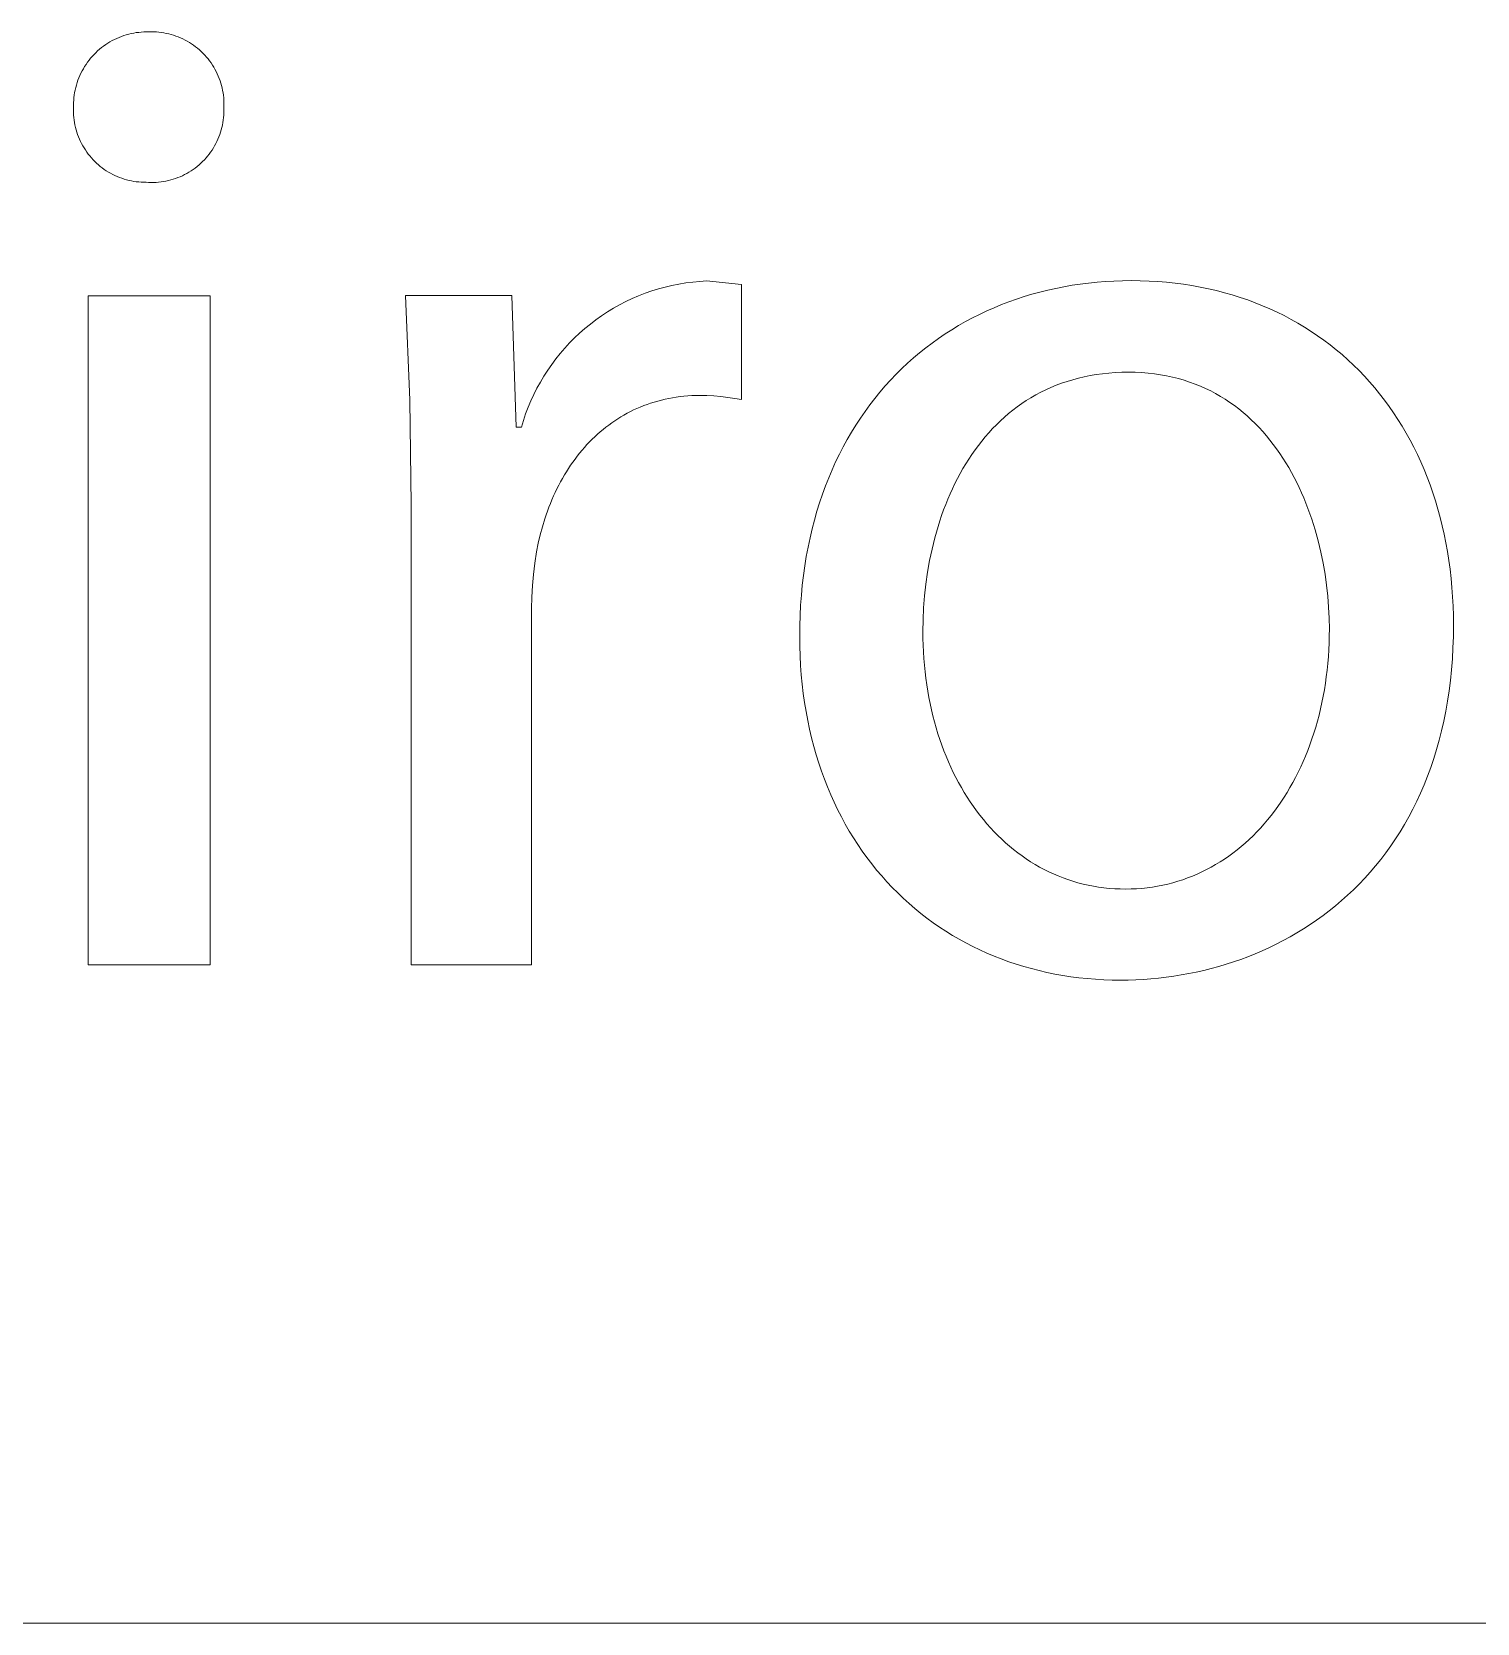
# Model space of a CAD drawing. Header units: millimetres. Extents: x -1893 to 2799, y -925 to 2353.
# Drawn here: x 1860.5 to 1909.6, y -924.6 to -870.6 of the extents above; entities that cross this region are included whole.
import ezdxf

# ---------------------------------------------------------------- set-up
doc = ezdxf.new("R2010")
doc.units = ezdxf.units.MM
doc.header["$MEASUREMENT"] = 0
doc.layers.add('Domyślny', color=7, linetype='Continuous', true_color=0x000000)

msp = doc.modelspace()

# ---------------------------------------------------------------- linework, layer by layer
at = {"layer": 'Domyślny', "color": 18, "lineweight": 15, "true_color": 0x000000}
for p, q in [((1862.958, -871.052), (1863.029, -871.002)), ((1863.029, -871.002), (1863.101, -870.955)), ((1863.101, -870.955), (1863.175, -870.91)), ((1863.175, -870.91), (1863.251, -870.868)), ((1863.251, -870.868), (1863.328, -870.828)), ((1863.328, -870.828), (1863.406, -870.791)), ((1863.406, -870.791), (1863.486, -870.757)), ((1863.486, -870.757), (1863.566, -870.725)), ((1863.566, -870.725), (1863.648, -870.696)), ((1863.648, -870.696), (1863.731, -870.67)), ((1863.731, -870.67), (1863.814, -870.647)), ((1863.814, -870.647), (1863.898, -870.627)), ((1863.898, -870.627), (1863.983, -870.61)), ((1863.983, -870.61), (1864.068, -870.596)), ((1864.068, -870.596), (1864.154, -870.585)), ((1864.154, -870.585), (1864.24, -870.576)), ((1864.24, -870.576), (1864.327, -870.571)), ((1864.327, -870.571), (1864.413, -870.569)), ((1864.413, -870.569), (1864.5, -870.569)), ((1864.5, -870.569), (1864.585, -870.568)), ((1864.585, -870.568), (1864.67, -870.569)), ((1864.67, -870.569), (1864.754, -870.573)), ((1864.754, -870.573), (1864.839, -870.58)), ((1864.839, -870.58), (1864.923, -870.591)), ((1864.923, -870.591), (1865.007, -870.604)), ((1865.007, -870.604), (1865.09, -870.619)), ((1865.09, -870.619), (1865.173, -870.638)), ((1865.173, -870.638), (1865.255, -870.66)), ((1865.255, -870.66), (1865.337, -870.684)), ((1865.337, -870.684), (1865.417, -870.711)), ((1865.417, -870.711), (1865.496, -870.741)), ((1865.496, -870.741), (1865.575, -870.774)), ((1865.575, -870.774), (1865.652, -870.809)), ((1865.652, -870.809), (1865.728, -870.847)), ((1865.728, -870.847), (1865.802, -870.888)), ((1865.802, -870.888), (1865.875, -870.931)), ((1865.875, -870.931), (1865.947, -870.976)), ((1865.947, -870.976), (1866.017, -871.024)), ((1862.411, -871.603), (1862.463, -871.534)), ((1862.463, -871.534), (1862.518, -871.466)), ((1862.518, -871.466), (1862.574, -871.401)), ((1862.574, -871.401), (1862.633, -871.337)), ((1862.633, -871.337), (1862.694, -871.276)), ((1862.694, -871.276), (1862.757, -871.217)), ((1862.757, -871.217), (1862.822, -871.16)), ((1862.822, -871.16), (1862.889, -871.105)), ((1862.889, -871.105), (1862.958, -871.052)), ((1866.017, -871.024), (1866.085, -871.075)), ((1866.085, -871.075), (1866.151, -871.128)), ((1866.151, -871.128), (1866.216, -871.183)), ((1866.216, -871.183), (1866.279, -871.24)), ((1866.279, -871.24), (1866.339, -871.299)), ((1866.339, -871.299), (1866.398, -871.361)), ((1866.398, -871.361), (1866.454, -871.424)), ((1866.454, -871.424), (1866.509, -871.489)), ((1866.509, -871.489), (1866.561, -871.556)), ((1862.119, -872.132), (1862.152, -872.052)), ((1862.152, -872.052), (1862.189, -871.974)), ((1862.189, -871.974), (1862.228, -871.897)), ((1862.228, -871.897), (1862.27, -871.821)), ((1862.27, -871.821), (1862.315, -871.747)), ((1862.315, -871.747), (1862.362, -871.674)), ((1862.362, -871.674), (1862.411, -871.603)), ((1866.561, -871.556), (1866.61, -871.625)), ((1866.61, -871.625), (1866.657, -871.696)), ((1866.657, -871.696), (1866.702, -871.768)), ((1866.702, -871.768), (1866.744, -871.841)), ((1866.744, -871.841), (1866.784, -871.916)), ((1866.784, -871.916), (1866.821, -871.993)), ((1866.821, -871.993), (1866.855, -872.07)), ((1866.855, -872.07), (1866.887, -872.149)), ((1861.961, -872.716), (1861.975, -872.63)), ((1861.975, -872.63), (1861.992, -872.545)), ((1861.992, -872.545), (1862.011, -872.461)), ((1862.011, -872.461), (1862.034, -872.377)), ((1862.034, -872.377), (1862.059, -872.295)), ((1862.059, -872.295), (1862.088, -872.213)), ((1862.088, -872.213), (1862.119, -872.132)), ((1866.887, -872.149), (1866.916, -872.229)), ((1866.916, -872.229), (1866.942, -872.309)), ((1866.942, -872.309), (1866.966, -872.391)), ((1866.966, -872.391), (1866.986, -872.473)), ((1866.986, -872.473), (1867.004, -872.556)), ((1867.004, -872.556), (1867.019, -872.64)), ((1861.936, -873.061), (1861.938, -872.974)), ((1861.938, -873.147), (1861.936, -873.061)), ((1861.936, -873.231), (1861.938, -873.147)), ((1861.938, -872.974), (1861.943, -872.888)), ((1861.943, -872.888), (1861.951, -872.802)), ((1861.951, -872.802), (1861.961, -872.716)), ((1867.019, -872.64), (1867.031, -872.724)), ((1867.031, -872.724), (1867.04, -872.808)), ((1867.04, -872.808), (1867.046, -872.893)), ((1867.046, -872.893), (1867.049, -872.978)), ((1867.049, -873.063), (1867.047, -873.147)), ((1867.047, -873.147), (1867.048, -873.232)), ((1867.049, -872.978), (1867.049, -873.063)), ((1861.937, -873.316), (1861.936, -873.231)), ((1861.941, -873.4), (1861.937, -873.316)), ((1861.948, -873.483), (1861.941, -873.4)), ((1861.958, -873.567), (1861.948, -873.483)), ((1861.971, -873.65), (1861.958, -873.567)), ((1861.986, -873.733), (1861.971, -873.65)), ((1867.013, -873.651), (1866.997, -873.734)), ((1867.026, -873.568), (1867.013, -873.651)), ((1867.036, -873.484), (1867.026, -873.568)), ((1867.043, -873.4), (1867.036, -873.484)), ((1867.047, -873.316), (1867.043, -873.4)), ((1867.048, -873.232), (1867.047, -873.316)), ((1862.005, -873.815), (1861.986, -873.733)), ((1862.026, -873.896), (1862.005, -873.815)), ((1862.05, -873.977), (1862.026, -873.896)), ((1862.077, -874.057), (1862.05, -873.977)), ((1862.107, -874.135), (1862.077, -874.057)), ((1862.139, -874.213), (1862.107, -874.135)), ((1862.174, -874.29), (1862.139, -874.213)), ((1866.845, -874.215), (1866.81, -874.292)), ((1866.877, -874.137), (1866.845, -874.215)), ((1866.907, -874.058), (1866.877, -874.137)), ((1866.934, -873.978), (1866.907, -874.058)), ((1866.958, -873.898), (1866.934, -873.978)), ((1866.979, -873.816), (1866.958, -873.898)), ((1866.997, -873.734), (1866.979, -873.816)), ((1862.211, -874.365), (1862.174, -874.29)), ((1862.251, -874.439), (1862.211, -874.365)), ((1862.294, -874.511), (1862.251, -874.439)), ((1862.339, -874.582), (1862.294, -874.511)), ((1862.387, -874.652), (1862.339, -874.582)), ((1862.437, -874.72), (1862.387, -874.652)), ((1862.489, -874.786), (1862.437, -874.72)), ((1862.543, -874.85), (1862.489, -874.786)), ((1866.494, -874.789), (1866.44, -874.853)), ((1866.547, -874.722), (1866.494, -874.789)), ((1866.597, -874.655), (1866.547, -874.722)), ((1866.644, -874.585), (1866.597, -874.655)), ((1866.689, -874.514), (1866.644, -874.585)), ((1866.732, -874.441), (1866.689, -874.514)), ((1866.772, -874.367), (1866.732, -874.441)), ((1866.81, -874.292), (1866.772, -874.367)), ((1862.6, -874.912), (1862.543, -874.85)), ((1862.659, -874.972), (1862.6, -874.912)), ((1862.719, -875.03), (1862.659, -874.972)), ((1862.782, -875.086), (1862.719, -875.03)), ((1862.847, -875.14), (1862.782, -875.086)), ((1862.913, -875.192), (1862.847, -875.14)), ((1862.982, -875.241), (1862.913, -875.192)), ((1863.051, -875.288), (1862.982, -875.241)), ((1863.123, -875.332), (1863.051, -875.288)), ((1863.196, -875.374), (1863.123, -875.332)), ((1865.931, -875.292), (1865.86, -875.337)), ((1866.001, -875.245), (1865.931, -875.292)), ((1866.069, -875.196), (1866.001, -875.245)), ((1866.136, -875.144), (1866.069, -875.196)), ((1866.201, -875.09), (1866.136, -875.144)), ((1866.263, -875.034), (1866.201, -875.09)), ((1866.324, -874.976), (1866.263, -875.034)), ((1866.383, -874.915), (1866.324, -874.976)), ((1866.44, -874.853), (1866.383, -874.915)), ((1863.27, -875.414), (1863.196, -875.374)), ((1863.346, -875.451), (1863.27, -875.414)), ((1863.423, -875.485), (1863.346, -875.451)), ((1863.501, -875.516), (1863.423, -875.485)), ((1863.58, -875.545), (1863.501, -875.516)), ((1863.66, -875.571), (1863.58, -875.545)), ((1863.741, -875.595), (1863.66, -875.571)), ((1863.822, -875.615), (1863.741, -875.595)), ((1863.904, -875.633), (1863.822, -875.615)), ((1863.987, -875.648), (1863.904, -875.633)), ((1864.07, -875.659), (1863.987, -875.648)), ((1864.154, -875.669), (1864.07, -875.659)), ((1864.238, -875.675), (1864.154, -875.669)), ((1864.322, -875.678), (1864.238, -875.675)), ((1864.406, -875.678), (1864.322, -875.678)), ((1864.49, -875.684), (1864.406, -875.678)), ((1864.575, -875.686), (1864.49, -875.684)), ((1864.659, -875.685), (1864.575, -875.686)), ((1864.743, -875.682), (1864.659, -875.685)), ((1864.827, -875.676), (1864.743, -875.682)), ((1864.911, -875.666), (1864.827, -875.676)), ((1864.994, -875.654), (1864.911, -875.666)), ((1865.077, -875.639), (1864.994, -875.654)), ((1865.16, -875.621), (1865.077, -875.639)), ((1865.241, -875.601), (1865.16, -875.621)), ((1865.322, -875.577), (1865.241, -875.601)), ((1865.402, -875.551), (1865.322, -875.577)), ((1865.481, -875.522), (1865.402, -875.551)), ((1865.56, -875.49), (1865.481, -875.522)), ((1865.637, -875.456), (1865.56, -875.49)), ((1865.712, -875.419), (1865.637, -875.456)), ((1865.787, -875.379), (1865.712, -875.419)), ((1865.86, -875.337), (1865.787, -875.379)), ((1882.507, -879.137), (1882.741, -879.098)), ((1882.741, -879.098), (1882.978, -879.068)), ((1882.978, -879.068), (1883.215, -879.045)), ((1883.215, -879.045), (1883.452, -879.031)), ((1883.452, -879.031), (1884.64, -879.156)), ((1896.149, -879.138), (1896.432, -879.103)), ((1896.432, -879.103), (1896.717, -879.074)), ((1896.717, -879.074), (1897.004, -879.051)), ((1897.004, -879.051), (1897.293, -879.035)), ((1897.293, -879.035), (1897.585, -879.025)), ((1897.585, -879.025), (1897.878, -879.022)), ((1897.878, -879.022), (1898.183, -879.026)), ((1898.183, -879.026), (1898.484, -879.036)), ((1898.484, -879.036), (1898.782, -879.053)), ((1898.782, -879.053), (1899.077, -879.077)), ((1899.077, -879.077), (1899.369, -879.108)), ((1899.369, -879.108), (1899.657, -879.145)), ((1862.438, -879.538), (1866.578, -879.538)), ((1862.438, -902.271), (1862.438, -879.538)), ((1866.578, -879.538), (1866.578, -902.271)), ((1873.365, -883.085), (1873.218, -879.531)), ((1873.218, -879.531), (1876.828, -879.531)), ((1876.828, -879.531), (1876.984, -884)), ((1880.705, -879.734), (1880.92, -879.632)), ((1880.92, -879.632), (1881.138, -879.538)), ((1881.138, -879.538), (1881.36, -879.451)), ((1881.36, -879.451), (1881.585, -879.373)), ((1881.585, -879.373), (1881.812, -879.302)), ((1881.812, -879.302), (1882.042, -879.239)), ((1882.042, -879.239), (1882.273, -879.184)), ((1882.273, -879.184), (1882.507, -879.137)), ((1884.64, -879.156), (1884.64, -883.063)), ((1893.723, -879.739), (1893.981, -879.648)), ((1893.981, -879.648), (1894.242, -879.563)), ((1894.242, -879.563), (1894.506, -879.483)), ((1894.506, -879.483), (1894.773, -879.41)), ((1894.773, -879.41), (1895.043, -879.343)), ((1895.043, -879.343), (1895.316, -879.283)), ((1895.316, -879.283), (1895.591, -879.228)), ((1895.591, -879.228), (1895.869, -879.18)), ((1895.869, -879.18), (1896.149, -879.138)), ((1899.657, -879.145), (1899.942, -879.189)), ((1899.942, -879.189), (1900.224, -879.24)), ((1900.224, -879.24), (1900.502, -879.297)), ((1900.502, -879.297), (1900.776, -879.36)), ((1900.776, -879.36), (1901.047, -879.43)), ((1901.047, -879.43), (1901.314, -879.506)), ((1901.314, -879.506), (1901.578, -879.589)), ((1901.578, -879.589), (1901.837, -879.677)), ((1879.883, -880.214), (1880.082, -880.083)), ((1880.082, -880.083), (1880.285, -879.96)), ((1880.285, -879.96), (1880.493, -879.843)), ((1880.493, -879.843), (1880.705, -879.734)), ((1892.482, -880.288), (1892.724, -880.166)), ((1892.724, -880.166), (1892.968, -880.05)), ((1892.968, -880.05), (1893.217, -879.941)), ((1893.217, -879.941), (1893.468, -879.837)), ((1893.468, -879.837), (1893.723, -879.739)), ((1901.837, -879.677), (1902.093, -879.772)), ((1902.093, -879.772), (1902.345, -879.873)), ((1902.345, -879.873), (1902.593, -879.98)), ((1902.593, -879.98), (1902.837, -880.093)), ((1902.837, -880.093), (1903.077, -880.211)), ((1879.136, -880.804), (1879.315, -880.647)), ((1879.315, -880.647), (1879.499, -880.496)), ((1879.499, -880.496), (1879.689, -880.352)), ((1879.689, -880.352), (1879.883, -880.214)), ((1891.554, -880.833), (1891.78, -880.688)), ((1891.78, -880.688), (1892.01, -880.549)), ((1892.01, -880.549), (1892.244, -880.415)), ((1892.244, -880.415), (1892.482, -880.288)), ((1903.077, -880.211), (1903.312, -880.336)), ((1903.312, -880.336), (1903.544, -880.466)), ((1903.544, -880.466), (1903.772, -880.602)), ((1903.772, -880.602), (1903.995, -880.744)), ((1878.633, -881.311), (1878.795, -881.136)), ((1878.795, -881.136), (1878.963, -880.967)), ((1878.963, -880.967), (1879.136, -880.804)), ((1890.898, -881.303), (1891.113, -881.141)), ((1891.113, -881.141), (1891.331, -880.984)), ((1891.331, -880.984), (1891.554, -880.833)), ((1903.995, -880.744), (1904.214, -880.892)), ((1904.214, -880.892), (1904.428, -881.045)), ((1904.428, -881.045), (1904.638, -881.203)), ((1904.638, -881.203), (1904.844, -881.367)), ((1878.186, -881.867), (1878.329, -881.677)), ((1878.329, -881.677), (1878.478, -881.491)), ((1878.478, -881.491), (1878.633, -881.311)), ((1890.28, -881.825), (1890.482, -881.646)), ((1890.482, -881.646), (1890.688, -881.472)), ((1890.688, -881.472), (1890.898, -881.303)), ((1904.844, -881.367), (1905.045, -881.536)), ((1905.045, -881.536), (1905.242, -881.711)), ((1905.242, -881.711), (1905.434, -881.891)), ((1877.8, -882.468), (1877.922, -882.263)), ((1877.922, -882.263), (1878.051, -882.063)), ((1878.051, -882.063), (1878.186, -881.867)), ((1889.702, -882.398), (1889.89, -882.202)), ((1889.89, -882.202), (1890.083, -882.011)), ((1890.083, -882.011), (1890.28, -881.825)), ((1896.085, -882.334), (1895.89, -882.386)), ((1896.283, -882.287), (1896.085, -882.334)), ((1896.486, -882.246), (1896.283, -882.287)), ((1896.692, -882.212), (1896.486, -882.246)), ((1896.903, -882.183), (1896.692, -882.212)), ((1897.117, -882.161), (1896.903, -882.183)), ((1897.336, -882.144), (1897.117, -882.161)), ((1897.558, -882.135), (1897.336, -882.144)), ((1897.784, -882.131), (1897.558, -882.135)), ((1898.012, -882.135), (1897.784, -882.131)), ((1898.234, -882.145), (1898.012, -882.135)), ((1898.453, -882.163), (1898.234, -882.145)), ((1898.667, -882.187), (1898.453, -882.163)), ((1898.877, -882.218), (1898.667, -882.187)), ((1899.083, -882.255), (1898.877, -882.218)), ((1899.284, -882.299), (1899.083, -882.255)), ((1899.482, -882.348), (1899.284, -882.299)), ((1899.675, -882.404), (1899.482, -882.348)), ((1905.434, -881.891), (1905.621, -882.076)), ((1905.621, -882.076), (1905.804, -882.266)), ((1905.804, -882.266), (1905.981, -882.461)), ((1877.478, -883.105), (1877.578, -882.889)), ((1877.578, -882.889), (1877.685, -882.676)), ((1877.685, -882.676), (1877.8, -882.468)), ((1889.166, -883.021), (1889.34, -882.808)), ((1889.34, -882.808), (1889.519, -882.6)), ((1889.519, -882.6), (1889.702, -882.398)), ((1894.637, -882.904), (1894.473, -882.998)), ((1894.804, -882.814), (1894.637, -882.904)), ((1894.975, -882.73), (1894.804, -882.814)), ((1895.151, -882.651), (1894.975, -882.73)), ((1895.33, -882.576), (1895.151, -882.651)), ((1895.513, -882.507), (1895.33, -882.576)), ((1895.699, -882.444), (1895.513, -882.507)), ((1895.89, -882.386), (1895.699, -882.444)), ((1899.864, -882.466), (1899.675, -882.404)), ((1900.05, -882.533), (1899.864, -882.466)), ((1900.231, -882.607), (1900.05, -882.533)), ((1900.408, -882.685), (1900.231, -882.607)), ((1900.58, -882.769), (1900.408, -882.685)), ((1900.749, -882.859), (1900.58, -882.769)), ((1900.914, -882.953), (1900.749, -882.859)), ((1905.981, -882.461), (1906.154, -882.662)), ((1906.154, -882.662), (1906.322, -882.867)), ((1906.322, -882.867), (1906.485, -883.077)), ((1873.406, -886.64), (1873.365, -883.085)), ((1877.301, -883.547), (1877.386, -883.324)), ((1877.386, -883.324), (1877.478, -883.105)), ((1880.971, -883.416), (1880.86, -883.47)), ((1881.084, -883.364), (1880.971, -883.416)), ((1881.198, -883.315), (1881.084, -883.364)), ((1881.313, -883.268), (1881.198, -883.315)), ((1881.431, -883.225), (1881.313, -883.268)), ((1881.549, -883.184), (1881.431, -883.225)), ((1881.669, -883.146), (1881.549, -883.184)), ((1881.791, -883.111), (1881.669, -883.146)), ((1881.914, -883.078), (1881.791, -883.111)), ((1882.038, -883.049), (1881.914, -883.078)), ((1882.164, -883.023), (1882.038, -883.049)), ((1882.291, -882.999), (1882.164, -883.023)), ((1882.419, -882.979), (1882.291, -882.999)), ((1882.549, -882.962), (1882.419, -882.979)), ((1882.68, -882.947), (1882.549, -882.962)), ((1882.813, -882.936), (1882.68, -882.947)), ((1882.947, -882.928), (1882.813, -882.936)), ((1883.082, -882.924), (1882.947, -882.928)), ((1883.218, -882.922), (1883.082, -882.924)), ((1883.456, -882.927), (1883.218, -882.922)), ((1883.694, -882.939), (1883.456, -882.927)), ((1883.932, -882.958), (1883.694, -882.939)), ((1884.169, -882.986), (1883.932, -882.958)), ((1884.405, -883.02), (1884.169, -882.986)), ((1884.64, -883.063), (1884.405, -883.02)), ((1888.834, -883.463), (1888.997, -883.239)), ((1888.997, -883.239), (1889.166, -883.021)), ((1893.856, -883.423), (1893.711, -883.54)), ((1894.005, -883.31), (1893.856, -883.423)), ((1894.157, -883.201), (1894.005, -883.31)), ((1894.313, -883.098), (1894.157, -883.201)), ((1894.473, -882.998), (1894.313, -883.098)), ((1901.075, -883.052), (1900.914, -882.953)), ((1901.233, -883.157), (1901.075, -883.052)), ((1901.386, -883.266), (1901.233, -883.157)), ((1901.535, -883.379), (1901.386, -883.266)), ((1901.68, -883.497), (1901.535, -883.379)), ((1906.485, -883.077), (1906.644, -883.293)), ((1906.644, -883.293), (1906.797, -883.512)), ((1877.156, -884), (1877.225, -883.772)), ((1877.225, -883.772), (1877.301, -883.547)), ((1880.125, -883.926), (1880.027, -884.001)), ((1880.226, -883.853), (1880.125, -883.926)), ((1880.327, -883.783), (1880.226, -883.853)), ((1880.431, -883.715), (1880.327, -883.783)), ((1880.535, -883.65), (1880.431, -883.715)), ((1880.642, -883.588), (1880.535, -883.65)), ((1880.75, -883.528), (1880.642, -883.588)), ((1880.86, -883.47), (1880.75, -883.528)), ((1888.373, -884.168), (1888.521, -883.928)), ((1888.521, -883.928), (1888.675, -883.693)), ((1888.675, -883.693), (1888.834, -883.463)), ((1893.299, -883.916), (1893.169, -884.05)), ((1893.432, -883.787), (1893.299, -883.916)), ((1893.57, -883.661), (1893.432, -883.787)), ((1893.711, -883.54), (1893.57, -883.661)), ((1901.822, -883.619), (1901.68, -883.497)), ((1901.96, -883.746), (1901.822, -883.619)), ((1902.094, -883.876), (1901.96, -883.746)), ((1902.224, -884.011), (1902.094, -883.876)), ((1906.797, -883.512), (1906.945, -883.737)), ((1906.945, -883.737), (1907.087, -883.966)), ((1907.087, -883.966), (1907.225, -884.2)), ((1876.984, -884), (1877.156, -884)), ((1879.472, -884.501), (1879.385, -884.593)), ((1879.56, -884.412), (1879.472, -884.501)), ((1879.65, -884.325), (1879.56, -884.412)), ((1879.742, -884.241), (1879.65, -884.325)), ((1879.835, -884.158), (1879.742, -884.241)), ((1879.93, -884.078), (1879.835, -884.158)), ((1880.027, -884.001), (1879.93, -884.078)), ((1888.093, -884.664), (1888.23, -884.413)), ((1888.23, -884.413), (1888.373, -884.168)), ((1892.8, -884.472), (1892.685, -884.62)), ((1892.919, -884.328), (1892.8, -884.472)), ((1893.042, -884.187), (1892.919, -884.328)), ((1893.169, -884.05), (1893.042, -884.187)), ((1902.351, -884.149), (1902.224, -884.011)), ((1902.473, -884.291), (1902.351, -884.149)), ((1902.592, -884.436), (1902.473, -884.291)), ((1902.708, -884.585), (1902.592, -884.436)), ((1907.225, -884.2), (1907.357, -884.439)), ((1907.357, -884.439), (1907.484, -884.682)), ((1879.056, -884.98), (1878.979, -885.083)), ((1879.136, -884.88), (1879.056, -884.98)), ((1879.217, -884.782), (1879.136, -884.88)), ((1879.3, -884.686), (1879.217, -884.782)), ((1879.385, -884.593), (1879.3, -884.686)), ((1887.834, -885.181), (1887.961, -884.92)), ((1887.961, -884.92), (1888.093, -884.664)), ((1892.464, -884.926), (1892.36, -885.084)), ((1892.573, -884.772), (1892.464, -884.926)), ((1892.685, -884.62), (1892.573, -884.772)), ((1902.82, -884.736), (1902.708, -884.585)), ((1902.928, -884.891), (1902.82, -884.736)), ((1903.032, -885.049), (1902.928, -884.891)), ((1903.133, -885.21), (1903.032, -885.049)), ((1907.484, -884.682), (1907.606, -884.93)), ((1907.606, -884.93), (1907.722, -885.181)), ((1878.687, -885.512), (1878.618, -885.624)), ((1878.757, -885.402), (1878.687, -885.512)), ((1878.829, -885.293), (1878.757, -885.402)), ((1878.903, -885.187), (1878.829, -885.293)), ((1878.979, -885.083), (1878.903, -885.187)), ((1887.599, -885.719), (1887.714, -885.448)), ((1887.714, -885.448), (1887.834, -885.181)), ((1892.067, -885.575), (1891.976, -885.744)), ((1892.161, -885.408), (1892.067, -885.575)), ((1892.258, -885.245), (1892.161, -885.408)), ((1892.36, -885.084), (1892.258, -885.245)), ((1903.231, -885.373), (1903.133, -885.21)), ((1903.324, -885.539), (1903.231, -885.373)), ((1903.415, -885.707), (1903.324, -885.539)), ((1907.722, -885.181), (1907.833, -885.438)), ((1907.833, -885.438), (1907.938, -885.698)), ((1878.364, -886.092), (1878.306, -886.214)), ((1878.425, -885.973), (1878.364, -886.092)), ((1878.488, -885.855), (1878.425, -885.973)), ((1878.552, -885.739), (1878.488, -885.855)), ((1878.618, -885.624), (1878.552, -885.739)), ((1887.387, -886.278), (1887.49, -885.996)), ((1887.49, -885.996), (1887.599, -885.719)), ((1891.805, -886.09), (1891.725, -886.267)), ((1891.889, -885.916), (1891.805, -886.09)), ((1891.976, -885.744), (1891.889, -885.916)), ((1903.502, -885.878), (1903.415, -885.707)), ((1903.585, -886.051), (1903.502, -885.878)), ((1903.665, -886.225), (1903.585, -886.051)), ((1907.938, -885.698), (1908.038, -885.963)), ((1908.038, -885.963), (1908.132, -886.232)), ((1873.406, -902.265), (1873.406, -886.64)), ((1878.142, -886.589), (1878.091, -886.718)), ((1878.194, -886.463), (1878.142, -886.589)), ((1878.249, -886.337), (1878.194, -886.463)), ((1878.306, -886.214), (1878.249, -886.337)), ((1887.199, -886.857), (1887.29, -886.565)), ((1887.29, -886.565), (1887.387, -886.278)), ((1891.575, -886.627), (1891.505, -886.81)), ((1891.648, -886.446), (1891.575, -886.627)), ((1891.725, -886.267), (1891.648, -886.446)), ((1903.741, -886.402), (1903.665, -886.225)), ((1903.814, -886.58), (1903.741, -886.402)), ((1903.884, -886.76), (1903.814, -886.58)), ((1908.132, -886.232), (1908.22, -886.505)), ((1908.22, -886.505), (1908.303, -886.782)), ((1877.951, -887.113), (1877.868, -887.385)), ((1877.996, -886.98), (1877.951, -887.113)), ((1878.042, -886.848), (1877.996, -886.98)), ((1878.091, -886.718), (1878.042, -886.848)), ((1887.036, -887.456), (1887.114, -887.154)), ((1887.114, -887.154), (1887.199, -886.857)), ((1891.375, -887.183), (1891.316, -887.372)), ((1891.438, -886.996), (1891.375, -887.183)), ((1891.505, -886.81), (1891.438, -886.996)), ((1903.951, -886.942), (1903.884, -886.76)), ((1904.014, -887.124), (1903.951, -886.942)), ((1904.073, -887.308), (1904.014, -887.124)), ((1908.303, -886.782), (1908.38, -887.063)), ((1908.38, -887.063), (1908.451, -887.348)), ((1877.794, -887.662), (1877.728, -887.945)), ((1877.868, -887.385), (1877.794, -887.662)), ((1886.898, -888.075), (1886.964, -887.763)), ((1886.964, -887.763), (1887.036, -887.456)), ((1891.206, -887.754), (1891.156, -887.947)), ((1891.259, -887.562), (1891.206, -887.754)), ((1891.316, -887.372), (1891.259, -887.562)), ((1904.13, -887.493), (1904.073, -887.308)), ((1904.233, -887.866), (1904.13, -887.493)), ((1908.451, -887.348), (1908.516, -887.637)), ((1908.516, -887.637), (1908.575, -887.929)), ((1877.671, -888.234), (1877.615, -888.616)), ((1877.728, -887.945), (1877.671, -888.234)), ((1886.839, -888.392), (1886.898, -888.075)), ((1891.11, -888.142), (1891.027, -888.535)), ((1891.156, -887.947), (1891.11, -888.142)), ((1904.323, -888.241), (1904.233, -887.866)), ((1904.401, -888.618), (1904.323, -888.241)), ((1908.575, -887.929), (1908.628, -888.226)), ((1908.628, -888.226), (1908.675, -888.526)), ((1877.615, -888.616), (1877.57, -889)), ((1886.741, -889.04), (1886.787, -888.713)), ((1886.787, -888.713), (1886.839, -888.392)), ((1891.027, -888.535), (1890.957, -888.931)), ((1904.466, -888.995), (1904.401, -888.618)), ((1908.675, -888.526), (1908.716, -888.829)), ((1908.716, -888.829), (1908.751, -889.137)), ((1877.536, -889.384), (1877.512, -889.77)), ((1877.57, -889), (1877.536, -889.384)), ((1886.671, -889.708), (1886.703, -889.371)), ((1886.703, -889.371), (1886.741, -889.04)), ((1890.901, -889.331), (1890.857, -889.733)), ((1890.957, -888.931), (1890.901, -889.331)), ((1904.519, -889.372), (1904.466, -888.995)), ((1904.56, -889.746), (1904.519, -889.372)), ((1908.751, -889.137), (1908.78, -889.447)), ((1877.512, -889.77), (1877.499, -890.156)), ((1886.646, -890.048), (1886.671, -889.708)), ((1890.857, -889.733), (1890.825, -890.136)), ((1904.589, -890.118), (1904.56, -889.746)), ((1908.78, -889.447), (1908.802, -889.762)), ((1908.802, -889.762), (1908.818, -890.079)), ((1877.499, -890.156), (1877.499, -902.265)), ((1886.617, -890.745), (1886.628, -890.394)), ((1886.628, -890.394), (1886.646, -890.048)), ((1890.825, -890.136), (1890.807, -890.54)), ((1904.607, -890.486), (1904.589, -890.118)), ((1908.818, -890.079), (1908.828, -890.4)), ((1908.828, -890.4), (1908.831, -890.725)), ((1886.613, -891.1), (1886.617, -890.745)), ((1890.807, -890.54), (1890.8, -890.943)), ((1890.8, -890.943), (1890.802, -891.176)), ((1904.612, -890.85), (1904.607, -890.486)), ((1904.61, -891.089), (1904.612, -890.85)), ((1908.831, -890.725), (1908.827, -891.115)), ((1886.617, -891.435), (1886.613, -891.1)), ((1886.627, -891.766), (1886.617, -891.435)), ((1890.802, -891.176), (1890.809, -891.407)), ((1890.809, -891.407), (1890.819, -891.636)), ((1904.593, -891.561), (1904.604, -891.326)), ((1904.604, -891.326), (1904.61, -891.089)), ((1908.814, -891.497), (1908.793, -891.874)), ((1908.827, -891.115), (1908.814, -891.497)), ((1886.644, -892.092), (1886.627, -891.766)), ((1886.668, -892.415), (1886.644, -892.092)), ((1890.819, -891.636), (1890.834, -891.863)), ((1890.834, -891.863), (1890.852, -892.088)), ((1890.852, -892.088), (1890.875, -892.311)), ((1904.536, -892.252), (1904.559, -892.024)), ((1904.559, -892.024), (1904.578, -891.794)), ((1904.578, -891.794), (1904.593, -891.561)), ((1908.793, -891.874), (1908.764, -892.243)), ((1886.698, -892.734), (1886.668, -892.415)), ((1890.875, -892.311), (1890.901, -892.532)), ((1890.901, -892.532), (1890.932, -892.75)), ((1904.477, -892.701), (1904.508, -892.478)), ((1904.508, -892.478), (1904.536, -892.252)), ((1908.727, -892.605), (1908.682, -892.961)), ((1908.764, -892.243), (1908.727, -892.605)), ((1886.736, -893.049), (1886.698, -892.734)), ((1886.779, -893.359), (1886.736, -893.049)), ((1890.932, -892.75), (1890.966, -892.967)), ((1890.966, -892.967), (1891.004, -893.181)), ((1904.359, -893.356), (1904.402, -893.14)), ((1904.402, -893.14), (1904.442, -892.922)), ((1904.442, -892.922), (1904.477, -892.701)), ((1908.682, -892.961), (1908.63, -893.31)), ((1886.829, -893.665), (1886.779, -893.359)), ((1886.886, -893.967), (1886.829, -893.665)), ((1891.004, -893.181), (1891.046, -893.392)), ((1891.046, -893.392), (1891.092, -893.602)), ((1891.092, -893.602), (1891.142, -893.808)), ((1904.261, -893.779), (1904.312, -893.569)), ((1904.312, -893.569), (1904.359, -893.356)), ((1908.57, -893.652), (1908.502, -893.987)), ((1908.63, -893.31), (1908.57, -893.652)), ((1886.948, -894.265), (1886.886, -893.967)), ((1891.142, -893.808), (1891.195, -894.013)), ((1891.195, -894.013), (1891.252, -894.214)), ((1891.252, -894.214), (1891.312, -894.413)), ((1904.087, -894.393), (1904.149, -894.192)), ((1904.149, -894.192), (1904.207, -893.987)), ((1904.207, -893.987), (1904.261, -893.779)), ((1908.502, -893.987), (1908.428, -894.316)), ((1887.017, -894.558), (1886.948, -894.265)), ((1887.092, -894.847), (1887.017, -894.558)), ((1891.312, -894.413), (1891.376, -894.609)), ((1891.376, -894.609), (1891.444, -894.803)), ((1903.879, -894.982), (1903.952, -894.789)), ((1903.952, -894.789), (1904.021, -894.592)), ((1904.021, -894.592), (1904.087, -894.393)), ((1908.346, -894.638), (1908.257, -894.953)), ((1908.428, -894.316), (1908.346, -894.638)), ((1887.173, -895.132), (1887.092, -894.847)), ((1887.26, -895.411), (1887.173, -895.132)), ((1891.444, -894.803), (1891.515, -894.994)), ((1891.515, -894.994), (1891.59, -895.181)), ((1891.59, -895.181), (1891.668, -895.366)), ((1903.723, -895.358), (1903.803, -895.172)), ((1903.803, -895.172), (1903.879, -894.982)), ((1908.161, -895.262), (1908.059, -895.564)), ((1908.257, -894.953), (1908.161, -895.262)), ((1887.353, -895.687), (1887.26, -895.411)), ((1887.451, -895.958), (1887.353, -895.687)), ((1891.668, -895.366), (1891.749, -895.548)), ((1891.749, -895.548), (1891.834, -895.727)), ((1891.834, -895.727), (1891.922, -895.902)), ((1903.465, -895.9), (1903.554, -895.723)), ((1903.554, -895.723), (1903.641, -895.542)), ((1903.641, -895.542), (1903.723, -895.358)), ((1907.95, -895.86), (1907.835, -896.149)), ((1908.059, -895.564), (1907.95, -895.86)), ((1887.556, -896.224), (1887.451, -895.958)), ((1887.666, -896.486), (1887.556, -896.224)), ((1891.922, -895.902), (1892.013, -896.075)), ((1892.013, -896.075), (1892.107, -896.244)), ((1892.107, -896.244), (1892.205, -896.41)), ((1892.205, -896.41), (1892.306, -896.572)), ((1903.074, -896.575), (1903.176, -896.411)), ((1903.176, -896.411), (1903.275, -896.244)), ((1903.275, -896.244), (1903.372, -896.074)), ((1903.372, -896.074), (1903.465, -895.9)), ((1907.835, -896.149), (1907.713, -896.432)), ((1887.781, -896.743), (1887.666, -896.486)), ((1887.903, -896.995), (1887.781, -896.743)), ((1892.306, -896.572), (1892.41, -896.731)), ((1892.41, -896.731), (1892.517, -896.887)), ((1892.517, -896.887), (1892.627, -897.039)), ((1902.748, -897.044), (1902.86, -896.891)), ((1902.86, -896.891), (1902.968, -896.735)), ((1902.968, -896.735), (1903.074, -896.575)), ((1907.585, -896.708), (1907.451, -896.977)), ((1907.713, -896.432), (1907.585, -896.708)), ((1888.029, -897.242), (1887.903, -896.995)), ((1888.161, -897.485), (1888.029, -897.242)), ((1888.298, -897.723), (1888.161, -897.485)), ((1892.627, -897.039), (1892.74, -897.187)), ((1892.74, -897.187), (1892.856, -897.332)), ((1892.856, -897.332), (1892.974, -897.473)), ((1892.974, -897.473), (1893.096, -897.611)), ((1902.273, -897.618), (1902.396, -897.48)), ((1902.396, -897.48), (1902.516, -897.338)), ((1902.516, -897.338), (1902.634, -897.193)), ((1902.634, -897.193), (1902.748, -897.044)), ((1907.166, -897.497), (1907.016, -897.747)), ((1907.312, -897.24), (1907.166, -897.497)), ((1907.451, -896.977), (1907.312, -897.24)), ((1888.441, -897.956), (1888.298, -897.723)), ((1888.588, -898.184), (1888.441, -897.956)), ((1893.096, -897.611), (1893.221, -897.744)), ((1893.221, -897.744), (1893.348, -897.874)), ((1893.348, -897.874), (1893.478, -897.999)), ((1893.478, -897.999), (1893.611, -898.121)), ((1901.754, -898.129), (1901.888, -898.007)), ((1901.888, -898.007), (1902.019, -897.881)), ((1902.019, -897.881), (1902.148, -897.751)), ((1902.148, -897.751), (1902.273, -897.618)), ((1906.859, -897.991), (1906.698, -898.228)), ((1907.016, -897.747), (1906.859, -897.991)), ((1888.741, -898.407), (1888.588, -898.184)), ((1888.898, -898.625), (1888.741, -898.407)), ((1893.611, -898.121), (1893.746, -898.239)), ((1893.746, -898.239), (1893.884, -898.352)), ((1893.884, -898.352), (1894.025, -898.462)), ((1894.025, -898.462), (1894.168, -898.567)), ((1894.168, -898.567), (1894.313, -898.668)), ((1901.048, -898.674), (1901.194, -898.574)), ((1901.194, -898.574), (1901.338, -898.469)), ((1901.338, -898.469), (1901.479, -898.36)), ((1901.479, -898.36), (1901.618, -898.246)), ((1901.618, -898.246), (1901.754, -898.129)), ((1906.531, -898.459), (1906.359, -898.684)), ((1906.698, -898.228), (1906.531, -898.459)), ((1889.06, -898.838), (1888.898, -898.625)), ((1889.228, -899.046), (1889.06, -898.838)), ((1889.4, -899.248), (1889.228, -899.046)), ((1894.313, -898.668), (1894.461, -898.764)), ((1894.461, -898.764), (1894.612, -898.856)), ((1894.612, -898.856), (1894.765, -898.944)), ((1894.765, -898.944), (1894.92, -899.027)), ((1894.92, -899.027), (1895.078, -899.105)), ((1895.078, -899.105), (1895.237, -899.179)), ((1900.123, -899.183), (1900.282, -899.11)), ((1900.282, -899.11), (1900.44, -899.032)), ((1900.44, -899.032), (1900.595, -898.949)), ((1900.595, -898.949), (1900.748, -898.862)), ((1900.748, -898.862), (1900.899, -898.77)), ((1900.899, -898.77), (1901.048, -898.674)), ((1906.001, -899.115), (1905.815, -899.321)), ((1906.183, -898.903), (1906.001, -899.115)), ((1906.359, -898.684), (1906.183, -898.903)), ((1889.576, -899.446), (1889.4, -899.248)), ((1889.757, -899.638), (1889.576, -899.446)), ((1889.943, -899.825), (1889.757, -899.638)), ((1895.237, -899.179), (1895.399, -899.248)), ((1895.399, -899.248), (1895.564, -899.313)), ((1895.564, -899.313), (1895.73, -899.372)), ((1895.73, -899.372), (1895.899, -899.427)), ((1895.899, -899.427), (1896.069, -899.477)), ((1896.069, -899.477), (1896.242, -899.522)), ((1896.242, -899.522), (1896.416, -899.561)), ((1896.416, -899.561), (1896.593, -899.596)), ((1896.593, -899.596), (1896.771, -899.625)), ((1896.771, -899.625), (1896.952, -899.65)), ((1896.952, -899.65), (1897.134, -899.668)), ((1898.24, -899.669), (1898.42, -899.65)), ((1898.42, -899.65), (1898.598, -899.626)), ((1898.598, -899.626), (1898.775, -899.597)), ((1898.775, -899.597), (1898.95, -899.563)), ((1898.95, -899.563), (1899.123, -899.523)), ((1899.123, -899.523), (1899.294, -899.479)), ((1899.294, -899.479), (1899.464, -899.429)), ((1899.464, -899.429), (1899.632, -899.375)), ((1899.632, -899.375), (1899.797, -899.316)), ((1899.797, -899.316), (1899.961, -899.252)), ((1899.961, -899.252), (1900.123, -899.183)), ((1905.625, -899.521), (1905.43, -899.715)), ((1905.815, -899.321), (1905.625, -899.521)), ((1890.133, -900.007), (1889.943, -899.825)), ((1890.328, -900.184), (1890.133, -900.007)), ((1890.527, -900.355), (1890.328, -900.184)), ((1897.134, -899.668), (1897.318, -899.682)), ((1897.318, -899.682), (1897.503, -899.69)), ((1897.503, -899.69), (1897.691, -899.693)), ((1897.691, -899.693), (1897.875, -899.69)), ((1897.875, -899.69), (1898.058, -899.682)), ((1898.058, -899.682), (1898.24, -899.669)), ((1905.029, -900.083), (1904.822, -900.259)), ((1905.231, -899.902), (1905.029, -900.083)), ((1905.43, -899.715), (1905.231, -899.902)), ((1890.73, -900.52), (1890.527, -900.355)), ((1890.937, -900.68), (1890.73, -900.52)), ((1891.148, -900.835), (1890.937, -900.68)), ((1904.397, -900.591), (1904.18, -900.748)), ((1904.611, -900.428), (1904.397, -900.591)), ((1904.822, -900.259), (1904.611, -900.428)), ((1891.363, -900.984), (1891.148, -900.835)), ((1891.582, -901.127), (1891.363, -900.984)), ((1891.805, -901.265), (1891.582, -901.127)), ((1892.031, -901.397), (1891.805, -901.265)), ((1903.508, -901.182), (1903.278, -901.315)), ((1903.735, -901.043), (1903.508, -901.182)), ((1903.959, -900.899), (1903.735, -901.043)), ((1904.18, -900.748), (1903.959, -900.899)), ((1892.262, -901.524), (1892.031, -901.397)), ((1892.495, -901.644), (1892.262, -901.524)), ((1892.733, -901.759), (1892.495, -901.644)), ((1892.974, -901.868), (1892.733, -901.759)), ((1902.333, -901.788), (1902.09, -901.892)), ((1902.573, -901.679), (1902.333, -901.788)), ((1902.81, -901.564), (1902.573, -901.679)), ((1903.045, -901.443), (1902.81, -901.564)), ((1903.278, -901.315), (1903.045, -901.443)), ((1866.578, -902.271), (1862.438, -902.271)), ((1877.499, -902.265), (1873.406, -902.265)), ((1893.218, -901.971), (1892.974, -901.868)), ((1893.465, -902.068), (1893.218, -901.971)), ((1893.716, -902.16), (1893.465, -902.068)), ((1893.97, -902.245), (1893.716, -902.16)), ((1894.226, -902.324), (1893.97, -902.245)), ((1894.486, -902.397), (1894.226, -902.324)), ((1900.852, -902.323), (1900.599, -902.392)), ((1901.103, -902.249), (1900.852, -902.323)), ((1901.352, -902.168), (1901.103, -902.249)), ((1901.6, -902.082), (1901.352, -902.168)), ((1901.846, -901.99), (1901.6, -902.082)), ((1902.09, -901.892), (1901.846, -901.99)), ((1894.749, -902.464), (1894.486, -902.397)), ((1895.014, -902.525), (1894.749, -902.464)), ((1895.283, -902.579), (1895.014, -902.525)), ((1895.554, -902.628), (1895.283, -902.579)), ((1895.827, -902.669), (1895.554, -902.628)), ((1896.103, -902.705), (1895.827, -902.669)), ((1896.382, -902.734), (1896.103, -902.705)), ((1896.663, -902.757), (1896.382, -902.734)), ((1896.946, -902.774), (1896.663, -902.757)), ((1897.231, -902.783), (1896.946, -902.774)), ((1897.519, -902.787), (1897.231, -902.783)), ((1897.776, -902.784), (1897.519, -902.787)), ((1898.034, -902.776), (1897.776, -902.784)), ((1898.292, -902.762), (1898.034, -902.776)), ((1898.55, -902.743), (1898.292, -902.762)), ((1898.808, -902.719), (1898.55, -902.743)), ((1899.065, -902.689), (1898.808, -902.719)), ((1899.323, -902.654), (1899.065, -902.689)), ((1899.579, -902.612), (1899.323, -902.654)), ((1899.836, -902.566), (1899.579, -902.612)), ((1900.091, -902.514), (1899.836, -902.566)), ((1900.346, -902.456), (1900.091, -902.514)), ((1900.599, -902.392), (1900.346, -902.456)), ((2794.126, -924.634), (-1893.447, -924.634)), ((2794.126, -924.634), (1025.423, -924.634))]:
    msp.add_line(p, q, dxfattribs=at)

doc.saveas('drawing.dxf')
